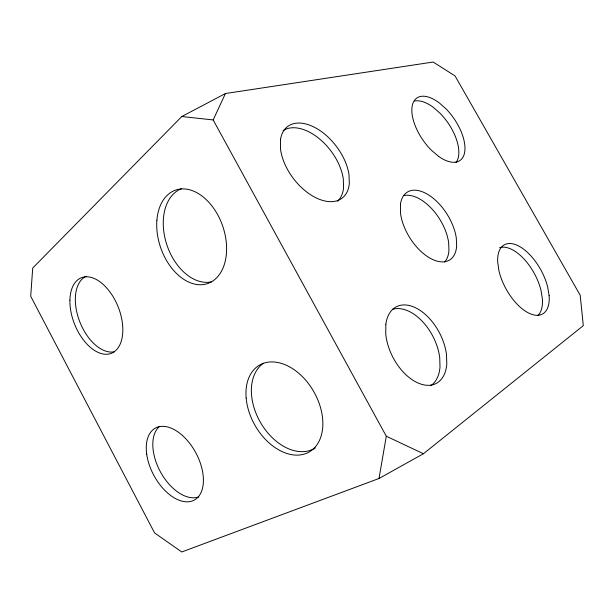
<?xml version="1.0" encoding="UTF-8"?>
<svg xmlns="http://www.w3.org/2000/svg" width="614" height="614" viewBox="0 0 614 614"><rect width="100%" height="100%" fill="white"/><g stroke="black" fill="none" stroke-linecap="round" stroke-linejoin="round"><path stroke-width="0.92" d="M379.015 478.49L386.298 436.232L213.165 119.937L225.43 93.528L433.185 62.029L455.058 75.944L580.199 295.242L583.3 325.65L423.437 453.731L379.015 478.49L181.759 551.971L154.59 532.944L30.7 296.278L32.719 268.042L181.805 116.522L225.43 93.528M181.805 116.522L213.165 119.937M386.298 436.232L423.437 453.731M499.566 247.711A39.258 19.963 61.2 0 1 540.972 290.253L542.385 298.841A39.258 19.963 61.2 0 1 537.956 315.519M403.997 195.551A39.641 22.181 58 0 1 448.634 242.499L448.941 250.627A39.641 22.181 58 0 1 444.651 262.063M392.346 309.379A42.888 26.371 62.6 0 1 439.731 357.617L440 367.149A42.888 26.371 62.6 0 1 430.706 385.73M414.596 101.034A37.723 18.996 55.4 0 1 433.415 107.412L440.061 113.252A37.723 18.996 55.4 0 1 455.987 162.556M283.146 130.552A44.684 26.924 52.6 0 1 318.681 138.227A44.684 26.924 52.6 0 1 343.287 178.804L343.579 187.784A44.684 26.924 52.6 0 1 337.516 201.315M114.258 351.799A40.409 23.493 68.3 0 1 79.367 320.692A40.409 23.493 68.3 0 1 86.236 276.239M211.454 281.849A49.013 32.841 71.2 0 1 166.609 244.065A49.013 32.841 71.2 0 1 181.614 188.628M315.289 447.944A49.673 33.877 60.3 0 1 261.449 424.105A49.673 33.877 60.3 0 1 263.475 363.25M198.813 496.864A40.601 23.885 61.6 0 1 160.768 472.465A40.601 23.885 61.6 0 1 159.525 426.339M400.451 204.347L400.451 212.674A39.979 22.05 58 0 0 429.263 257.711A39.979 22.05 58 0 0 456.655 246.107L456.294 237.94A39.979 22.05 58 0 0 427.851 194.484A39.979 22.05 58 0 0 400.451 204.347M385.861 324.177L385.753 334.024A43.203 26.295 62.5 0 0 416.752 382.399A43.203 26.295 62.5 0 0 446.808 363.964L446.485 354.393A43.203 26.295 62.5 0 0 415.901 307.952A43.203 26.295 62.5 0 0 385.861 324.177M280.575 139.225L280.444 148.511A44.999 26.839 52.7 0 0 315.358 197.493A44.999 26.839 52.7 0 0 349.32 183.563L348.99 174.553A44.999 26.839 52.7 0 0 314.552 127.336A44.999 26.839 52.7 0 0 280.575 139.225M438.58 156.355L431.512 150.353A37.968 18.881 55.4 0 1 412.14 106.36A37.968 18.881 55.4 0 1 439.355 102.96L446.01 108.855A37.968 18.881 55.4 0 1 464.706 151.957A37.968 18.881 55.4 0 1 438.58 156.355M549.123 295.557L547.665 286.938A39.519 19.84 61.1 0 0 518.377 245.861A39.519 19.84 61.1 0 0 497.655 261.61L498.875 270.513A39.519 19.84 61.1 0 0 528.654 313.033A39.519 19.84 61.1 0 0 549.123 295.557M69.912 300.192A40.647 23.447 68.3 0 0 108.954 354.009A40.647 23.447 68.3 0 0 110.259 292.387A40.647 23.447 68.3 0 0 69.912 300.192M146.708 454.176A40.915 23.831 61.7 0 0 193.264 500.587A40.915 23.831 61.7 0 0 184.553 437.49A40.915 23.831 61.7 0 0 146.708 454.176M246.153 398.018A50.033 33.885 60.4 0 0 306.969 453.094A50.033 33.885 60.4 0 0 300.069 374.425A50.033 33.885 60.4 0 0 246.153 398.018M156.892 220.226A49.396 32.841 71.1 0 0 205.966 284.059A49.396 32.841 71.1 0 0 212.122 206.181A49.396 32.841 71.1 0 0 156.892 220.226"/></g></svg>
